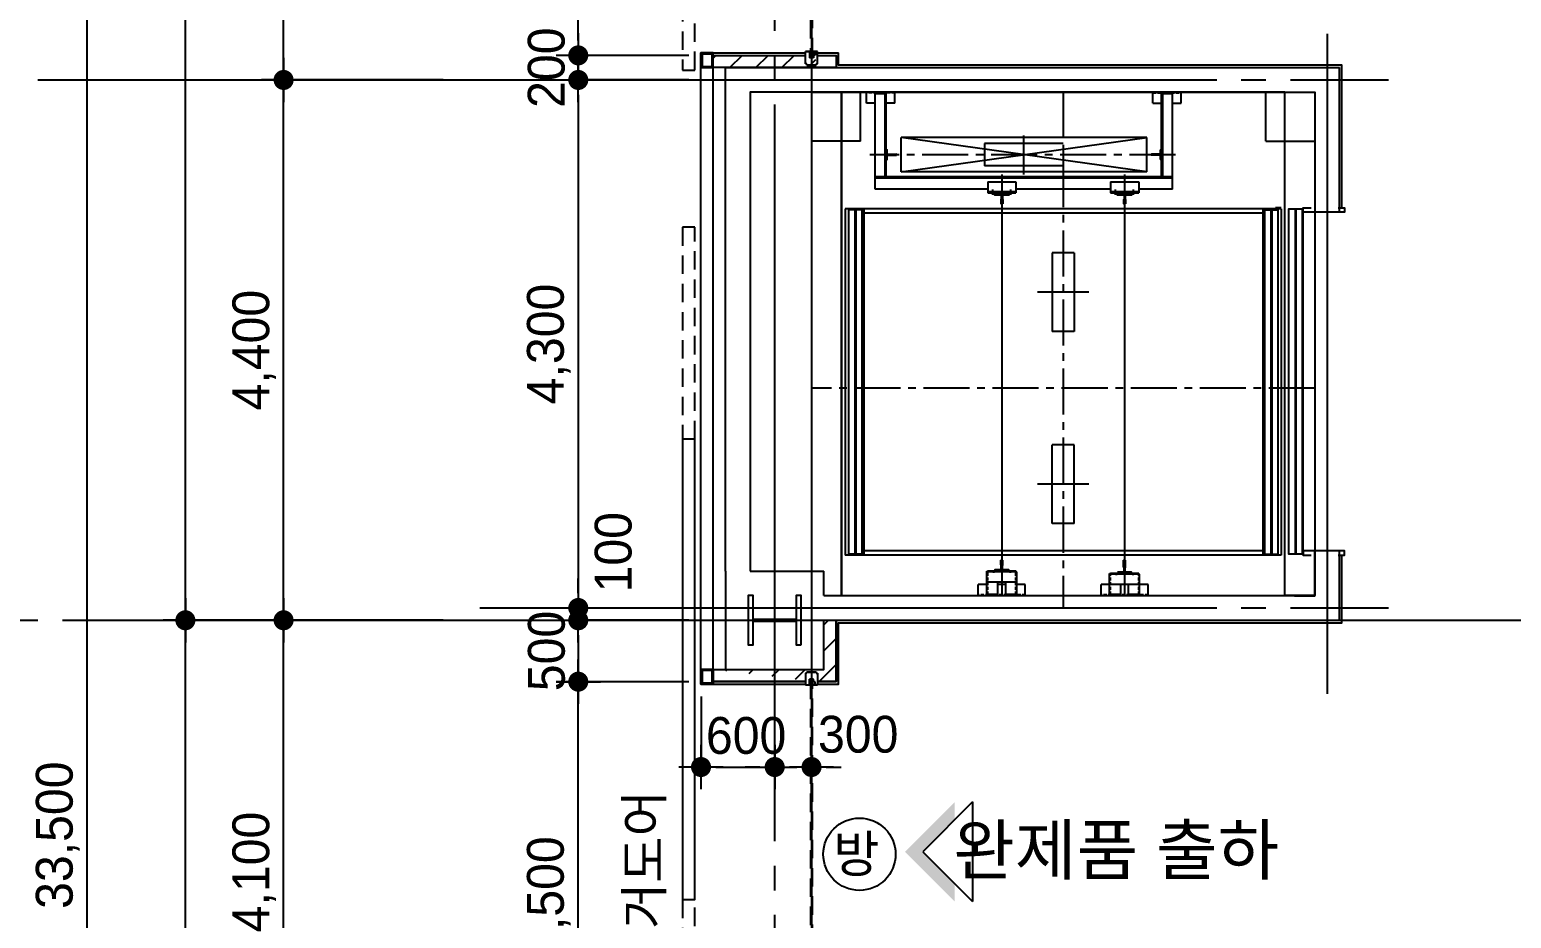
# Model space of a CAD drawing. Extents: x 13990145 to 14069640, y -1806033 to -1750552.
# Drawn here: x 13999372 to 14011440, y -1777556 to -1770319 of the extents above; entities that cross this region are included whole.
import ezdxf
from ezdxf.enums import TextEntityAlignment as Align

# ---------------------------------------------------------------- set-up
doc = ezdxf.new("R2010")
doc.units = 0
doc.header["$LTSCALE"] = 100
doc.header["$MEASUREMENT"] = 0
doc.header["$PDSIZE"] = -10
for name, pattern in [('CEN', [66, 60, -2, 2, -2]), ('CENTER', [7.5, 5, -1, 0.5, -1]), ('CENTER2', [1.125, 0.75, -0.125, 0.125, -0.125]), ('HID', [2.3, 1.5, -0.8]), ('HIDDEN', [0.375, 0.25, -0.125])]:
    doc.linetypes.add(name, pattern=pattern)
doc.layers.get('0').update_dxf_attribs({"linetype": 'CONTINUOUS'})
doc.layers.get('Defpoints').update_dxf_attribs({"linetype": 'CONTINUOUS'})
for name, color, linetype in [('4WID', 4, 'CONTINUOUS'), ('CEN', 1, 'CEN'), ('COL', 2, 'CONTINUOUS'), ('col2', 3, 'CONTINUOUS'), ('DIM', 7, 'CONTINUOUS'), ('EL8', 8, 'CONTINUOUS'), ('FIN', 5, 'CONTINUOUS'), ('HAT', 5, 'CONTINUOUS'), ('HOISTWAY', 9, 'CONTINUOUS'), ('SY', 13, 'CONTINUOUS'), ('TEXT1', 7, 'CONTINUOUS'), ('WALL', 2, 'CONTINUOUS'), ('WALL-1', 7, 'CONTINUOUS'), ('WALLBR', 3, 'CONTINUOUS'), ('WID', 4, 'CONTINUOUS'), ('지시선', 7, 'CONTINUOUS')]:
    doc.layers.add(name, color=color, linetype=linetype)
doc.styles.add('HY울를도M', font='HYWULM.TTF')
doc.styles.add('굴림', font='H2HDRM.TTF')
doc.dimstyles.new('DIM100', dxfattribs={"dimtxt": 300, "dimasz": 120, "dimexe": 1, "dimexo": 100, "dimgap": 60, "dimtad": 1, "dimdec": 4, "dimzin": 0, "dimdsep": 46, "dimlunit": 6, "dimtxsty": '굴림', "dimblk": 'DOTT', "dimcen": 0.09, "dimadec": 0, "dimazin": 0, "dimtfac": 1, "dimtdec": 4, "dimtofl": 0, "dimtmove": 2, "dimatfit": 2, "dimldrblk": 'DOTT', "dimfxl": 1, "dimtolj": 1, "dimtzin": 0, "dimarcsym": 0})
doc.dimstyles.new('DIM50', dxfattribs={"dimscale": 50, "dimtxt": 3, "dimasz": 1.2, "dimexe": 1, "dimexo": 1, "dimgap": 0.6, "dimtad": 1, "dimdec": 4, "dimzin": 0, "dimdsep": 46, "dimlunit": 6, "dimtxsty": '굴림', "dimblk": 'DOTT', "dimcen": 0.09, "dimadec": 0, "dimazin": 0, "dimtfac": 1, "dimtdec": 4, "dimtofl": 0, "dimtmove": 2, "dimatfit": 2, "dimldrblk": 'DOTT', "dimfxl": 1, "dimtolj": 1, "dimtzin": 0, "dimarcsym": 0})
pattern_1 = [(45, (1220300.43, -887734.93), (-106.0660172, 106.0660172), [])]

# ---------------------------------------------------------------- blocks, each defined once
blk = doc.blocks.new('CCS120')
for p, q in [((-6.76, -9.1), (-0.01, -2.35)), ((-0.01, -2.35), (6.74, -9.1)), ((-6.76, -9.1), (6.74, -9.1))]:
    blk.add_line(p, q)
for points in [[(-0.01, 0.05), (-6.76, -6.7), (-0.01, -2.35), (-4.37, -6.7)], [(-0.01, 0.05), (-0.01, -2.35), (6.74, -6.7), (4.34, -6.7)]]:
    blk.add_solid(points)
blk = doc.blocks.new('DOTT')
for p, q in [((0, 1.5), (0, -1.5)), ((-1.5, 0), (1.5, 0))]:
    blk.add_line(p, q)
at = {"color": 6, "const_width": 0.68}
blk.add_lwpolyline([(-0.34, 0, 1), (0.34, 0, 1)], format="xyb", close=True, dxfattribs=at)
blk = doc.blocks.new('*D36')
at = {"layer": 'Defpoints', "color": 0, "lineweight": -3}
for p in [(13999840, -1760129), (14003040, -1760129), (14003040, -1793629)]:
    blk.add_point(p, dxfattribs=at)
at = {"layer": 'DIM', "color": 7, "lineweight": -2}
for p, q in [((14002740, -1760129), (13999740, -1760129)), ((13999840, -1793509), (13999840, -1760249)), ((14002740, -1793629), (13999740, -1793629))]:
    blk.add_line(p, q, dxfattribs=at)
at = {"layer": 'DIM', "color": 7, "lineweight": -2, "xscale": 120, "yscale": 120, "zscale": 120}
for p, rotation in [((13999840, -1760129), 90), ((13999840, -1793629), 270)]:
    blk.add_blockref('DOTT', p, dxfattribs=dict(at, rotation=rotation))
at = {"layer": 'DIM', "color": 3, "insert": (13999600, -1776879), "char_height": 300, "attachment_point": 5, "rotation": 90, "style": '굴림'}
blk.add_mtext('\\A1;33,500', dxfattribs=at)
blk = doc.blocks.new('*D37')
at = {"layer": 'Defpoints', "color": 0, "lineweight": -3}
for p in [(14000640, -1760129), (14003040, -1760129), (14001889, -1775129)]:
    blk.add_point(p, dxfattribs=at)
at = {"layer": 'DIM', "color": 7, "lineweight": -2}
for p, q in [((14002740, -1760129), (14000540, -1760129)), ((14000640, -1775009), (14000640, -1760249)), ((14001589, -1775129), (14000540, -1775129))]:
    blk.add_line(p, q, dxfattribs=at)
at = {"layer": 'DIM', "color": 7, "lineweight": -2, "xscale": 120, "yscale": 120, "zscale": 120}
for p, rotation in [((14000640, -1760129), 90), ((14000640, -1775129), 270)]:
    blk.add_blockref('DOTT', p, dxfattribs=dict(at, rotation=rotation))
at = {"layer": 'DIM', "color": 3, "insert": (14000401, -1767629), "char_height": 300, "attachment_point": 5, "rotation": 90, "style": '굴림'}
blk.add_mtext('\\A1;15,000', dxfattribs=at)
blk = doc.blocks.new('*D38')
at = {"layer": 'Defpoints', "color": 0, "lineweight": -3}
for p in [(14001440, -1766929), (14003040, -1766929), (14003040, -1770729)]:
    blk.add_point(p, dxfattribs=at)
at = {"layer": 'DIM', "color": 7, "lineweight": -2}
for p, q in [((14002740, -1766929), (14001340, -1766929)), ((14001440, -1770609), (14001440, -1767049)), ((14002740, -1770729), (14001340, -1770729))]:
    blk.add_line(p, q, dxfattribs=at)
at = {"layer": 'DIM', "color": 7, "lineweight": -2, "xscale": 120, "yscale": 120, "zscale": 120}
for p, rotation in [((14001440, -1766929), 90), ((14001440, -1770729), 270)]:
    blk.add_blockref('DOTT', p, dxfattribs=dict(at, rotation=rotation))
at = {"layer": 'DIM', "color": 3, "insert": (14001200, -1768016), "char_height": 300, "attachment_point": 5, "rotation": 90, "style": '굴림'}
blk.add_mtext('\\A1;3,800', dxfattribs=at)
blk = doc.blocks.new('*D39')
at = {"layer": 'Defpoints', "color": 0, "lineweight": -3}
for p in [(14001440, -1770729), (14003040, -1770729), (14003040, -1775129)]:
    blk.add_point(p, dxfattribs=at)
at = {"layer": 'DIM', "color": 7, "lineweight": -2}
for p, q in [((14002740, -1770729), (14001340, -1770729)), ((14001440, -1775009), (14001440, -1770849)), ((14002740, -1775129), (14001340, -1775129))]:
    blk.add_line(p, q, dxfattribs=at)
at = {"layer": 'DIM', "color": 7, "lineweight": -2, "xscale": 120, "yscale": 120, "zscale": 120}
for p, rotation in [((14001440, -1770729), 90), ((14001440, -1775129), 270)]:
    blk.add_blockref('DOTT', p, dxfattribs=dict(at, rotation=rotation))
at = {"layer": 'DIM', "color": 3, "insert": (14001201, -1772929), "char_height": 300, "attachment_point": 5, "rotation": 90, "style": '굴림'}
blk.add_mtext('\\A1;4,400', dxfattribs=at)
blk = doc.blocks.new('*D40')
at = {"layer": 'Defpoints', "color": 0, "lineweight": -3}
for p in [(14000640, -1775129), (14003040, -1775129), (14001740, -1782629)]:
    blk.add_point(p, dxfattribs=at)
at = {"layer": 'DIM', "color": 7, "lineweight": -2}
for p, q in [((14002740, -1775129), (14000540, -1775129)), ((14000640, -1782509), (14000640, -1775249)), ((14001440, -1782629), (14000540, -1782629))]:
    blk.add_line(p, q, dxfattribs=at)
at = {"layer": 'DIM', "color": 7, "lineweight": -2, "xscale": 120, "yscale": 120, "zscale": 120}
for p, rotation in [((14000640, -1775129), 90), ((14000640, -1782629), 270)]:
    blk.add_blockref('DOTT', p, dxfattribs=dict(at, rotation=rotation))
at = {"layer": 'DIM', "color": 3, "insert": (14000401, -1778879), "char_height": 300, "attachment_point": 5, "rotation": 90, "style": '굴림'}
blk.add_mtext('\\A1;7,500', dxfattribs=at)
blk = doc.blocks.new('*D60')
at = {"layer": 'Defpoints', "color": 0, "lineweight": -3}
for p in [(14009940, -1769179), (14005440, -1769829), (14009940, -1770353)]:
    blk.add_point(p, dxfattribs=at)
at = {"layer": 'DIM', "color": 7, "lineweight": -2}
for p, q in [((14005440, -1769529), (14005440, -1769079)), ((14009940, -1770053), (14009940, -1769079)), ((14005560, -1769179), (14009820, -1769179))]:
    blk.add_line(p, q, dxfattribs=at)
at = {"layer": 'DIM', "color": 7, "lineweight": -2, "xscale": 120, "yscale": 120, "zscale": 120, "rotation": 180}
blk.add_blockref('DOTT', (14005440, -1769179), dxfattribs=at)
at = {"layer": 'DIM', "color": 7, "lineweight": -2, "xscale": 120, "yscale": 120, "zscale": 120}
blk.add_blockref('DOTT', (14009940, -1769179), dxfattribs=at)
at = {"layer": 'DIM', "color": 3, "insert": (14007690, -1768941), "char_height": 300, "attachment_point": 5, "style": '굴림'}
blk.add_mtext('\\A1;4,500', dxfattribs=at)
blk = doc.blocks.new('*D67')
at = {"layer": 'Defpoints', "color": 0, "lineweight": -3}
for p in [(14001440, -1775129), (14003040, -1775129), (14003040, -1779229)]:
    blk.add_point(p, dxfattribs=at)
at = {"layer": 'DIM', "color": 7, "lineweight": -2}
for p, q in [((14002740, -1775129), (14001340, -1775129)), ((14001440, -1779109), (14001440, -1775249)), ((14002740, -1779229), (14001340, -1779229))]:
    blk.add_line(p, q, dxfattribs=at)
at = {"layer": 'DIM', "color": 7, "lineweight": -2, "xscale": 120, "yscale": 120, "zscale": 120}
for p, rotation in [((14001440, -1775129), 90), ((14001440, -1779229), 270)]:
    blk.add_blockref('DOTT', p, dxfattribs=dict(at, rotation=rotation))
at = {"layer": 'DIM', "color": 3, "insert": (14001201, -1777179), "char_height": 300, "attachment_point": 5, "rotation": 90, "style": '굴림'}
blk.add_mtext('\\A1;4,100', dxfattribs=at)
blk = doc.blocks.new('*D118')
at = {"layer": 'Defpoints', "color": 0, "lineweight": -3, "ltscale": 3}
for p in [(14004840, -1775129), (14003840, -1775629), (14004840, -1775629)]:
    blk.add_point(p, dxfattribs=at)
at = {"layer": 'DIM', "color": 7, "lineweight": -2, "ltscale": 3}
for p, q in [((14004740, -1775129), (14003839, -1775129)), ((14003840, -1775249), (14003840, -1775509)), ((14004740, -1775629), (14003839, -1775629))]:
    blk.add_line(p, q, dxfattribs=at)
at = {"layer": 'DIM', "color": 7, "lineweight": -2, "ltscale": 3, "xscale": 120, "yscale": 120, "zscale": 120}
for p, rotation in [((14003840, -1775129), 90), ((14003840, -1775629), 270)]:
    blk.add_blockref('DOTT', p, dxfattribs=dict(at, rotation=rotation))
at = {"layer": 'DIM', "color": 3, "ltscale": 3, "insert": (14003582, -1775379), "char_height": 300, "attachment_point": 5, "rotation": 90, "style": '굴림'}
blk.add_mtext('\\A1;500', dxfattribs=at)
blk = doc.blocks.new('*D119')
at = {"layer": 'Defpoints', "color": 0, "lineweight": -3, "ltscale": 3}
for p in [(14003840, -1775629), (14004840, -1775629), (14004840, -1779129)]:
    blk.add_point(p, dxfattribs=at)
at = {"layer": 'DIM', "color": 7, "lineweight": -2, "ltscale": 3}
for p, q in [((14004740, -1775629), (14003839, -1775629)), ((14003840, -1779009), (14003840, -1775749)), ((14004740, -1779129), (14003839, -1779129))]:
    blk.add_line(p, q, dxfattribs=at)
at = {"layer": 'DIM', "color": 7, "lineweight": -2, "ltscale": 3, "xscale": 120, "yscale": 120, "zscale": 120}
for p, rotation in [((14003840, -1775629), 90), ((14003840, -1779129), 270)]:
    blk.add_blockref('DOTT', p, dxfattribs=dict(at, rotation=rotation))
at = {"layer": 'DIM', "color": 3, "ltscale": 3, "insert": (14003600, -1777379), "char_height": 300, "attachment_point": 5, "rotation": 90, "style": '굴림'}
blk.add_mtext('\\A1;3,500', dxfattribs=at)
blk = doc.blocks.new('*D123')
at = {"layer": 'Defpoints', "color": 0, "lineweight": -3, "ltscale": 3}
for p in [(14003840, -1767029), (14004690, -1767029), (14004840, -1770529)]:
    blk.add_point(p, dxfattribs=at)
at = {"layer": 'DIM', "color": 7, "lineweight": -2, "ltscale": 3}
for p, q in [((14004590, -1767029), (14003839, -1767029)), ((14003840, -1770409), (14003840, -1767149)), ((14004740, -1770529), (14003839, -1770529))]:
    blk.add_line(p, q, dxfattribs=at)
at = {"layer": 'DIM', "color": 7, "lineweight": -2, "ltscale": 3, "xscale": 120, "yscale": 120, "zscale": 120}
for p, rotation in [((14003840, -1767029), 90), ((14003840, -1770529), 270)]:
    blk.add_blockref('DOTT', p, dxfattribs=dict(at, rotation=rotation))
at = {"layer": 'DIM', "color": 3, "ltscale": 3, "insert": (14003600, -1768779), "char_height": 300, "attachment_point": 5, "rotation": 90, "style": '굴림'}
blk.add_mtext('\\A1;3,500', dxfattribs=at)
blk = doc.blocks.new('*D124')
at = {"layer": 'Defpoints', "color": 0, "lineweight": -3, "ltscale": 3}
for p in [(14003840, -1770529), (14004840, -1770529), (14004840, -1770729)]:
    blk.add_point(p, dxfattribs=at)
at = {"layer": 'DIM', "color": 7, "lineweight": -2, "ltscale": 3}
for p, q in [((14003840, -1770409), (14003840, -1770289)), ((14004740, -1770529), (14003839, -1770529)), ((14004740, -1770729), (14003839, -1770729)), ((14003840, -1770849), (14003840, -1770969))]:
    blk.add_line(p, q, dxfattribs=at)
at = {"layer": 'DIM', "color": 7, "lineweight": -2, "ltscale": 3, "xscale": 120, "yscale": 120, "zscale": 120}
for p, rotation in [((14003840, -1770529), 270), ((14003840, -1770729), 90)]:
    blk.add_blockref('DOTT', p, dxfattribs=dict(at, rotation=rotation))
at = {"layer": 'DIM', "color": 3, "ltscale": 3, "insert": (14003581, -1770629), "char_height": 300, "attachment_point": 5, "rotation": 90, "style": '굴림'}
blk.add_mtext('\\A1;200', dxfattribs=at)
blk = doc.blocks.new('*D221')
at = {"layer": 'Defpoints', "color": 0, "lineweight": -3, "ltscale": 3}
for p in [(14004840, -1775029), (14003840, -1775129), (14004840, -1775129)]:
    blk.add_point(p, dxfattribs=at)
at = {"layer": 'DIM', "color": 7, "lineweight": -2, "ltscale": 3}
for p, q in [((14003840, -1774909), (14003840, -1774789)), ((14004740, -1775029), (14003839, -1775029)), ((14004740, -1775129), (14003839, -1775129)), ((14003840, -1775249), (14003840, -1775369))]:
    blk.add_line(p, q, dxfattribs=at)
at = {"layer": 'DIM', "color": 7, "lineweight": -2, "ltscale": 3, "xscale": 120, "yscale": 120, "zscale": 120}
for p, rotation in [((14003840, -1775029), 270), ((14003840, -1775129), 90)]:
    blk.add_blockref('DOTT', p, dxfattribs=dict(at, rotation=rotation))
at = {"layer": 'DIM', "color": 3, "ltscale": 3, "insert": (14004126, -1774575), "char_height": 300, "attachment_point": 5, "rotation": 90, "style": '굴림'}
blk.add_mtext('\\A1;100', dxfattribs=at)
blk = doc.blocks.new('*D222')
at = {"layer": 'Defpoints', "color": 0, "lineweight": -3, "ltscale": 3}
for p in [(14004840, -1770729), (14003840, -1775029), (14004840, -1775029)]:
    blk.add_point(p, dxfattribs=at)
at = {"layer": 'DIM', "color": 7, "lineweight": -2, "ltscale": 3}
for p, q in [((14004740, -1770729), (14003839, -1770729)), ((14003840, -1770849), (14003840, -1774909)), ((14004740, -1775029), (14003839, -1775029))]:
    blk.add_line(p, q, dxfattribs=at)
at = {"layer": 'DIM', "color": 7, "lineweight": -2, "ltscale": 3, "xscale": 120, "yscale": 120, "zscale": 120}
for p, rotation in [((14003840, -1770729), 90), ((14003840, -1775029), 270)]:
    blk.add_blockref('DOTT', p, dxfattribs=dict(at, rotation=rotation))
at = {"layer": 'DIM', "color": 3, "ltscale": 3, "insert": (14003600, -1772879), "char_height": 300, "attachment_point": 5, "rotation": 90, "style": '굴림'}
blk.add_mtext('\\A1;4,300', dxfattribs=at)
blk = doc.blocks.new('*D243')
at = {"layer": 'Defpoints', "color": 0, "lineweight": -3, "ltscale": 3}
for p in [(14005740, -1776324), (14005440, -1776637), (14005740, -1776637)]:
    blk.add_point(p, dxfattribs=at)
at = {"layer": 'DIM', "color": 7, "lineweight": -2, "ltscale": 3}
for p, q in [((14005320, -1776324), (14005200, -1776324)), ((14005440, -1776537), (14005440, -1776323)), ((14005740, -1776537), (14005740, -1776323)), ((14005860, -1776324), (14005980, -1776324))]:
    blk.add_line(p, q, dxfattribs=at)
at = {"layer": 'DIM', "color": 7, "lineweight": -2, "ltscale": 3, "xscale": 120, "yscale": 120, "zscale": 120}
blk.add_blockref('DOTT', (14005440, -1776324), dxfattribs=at)
at = {"layer": 'DIM', "color": 7, "lineweight": -2, "ltscale": 3, "xscale": 120, "yscale": 120, "zscale": 120, "rotation": 180}
blk.add_blockref('DOTT', (14005740, -1776324), dxfattribs=at)
at = {"layer": 'DIM', "color": 3, "ltscale": 3, "insert": (14006120, -1776059), "char_height": 300, "attachment_point": 5, "style": '굴림'}
blk.add_mtext('\\A1;300', dxfattribs=at)
blk = doc.blocks.new('*D244')
at = {"layer": 'Defpoints', "color": 0, "lineweight": -3, "ltscale": 3}
for p in [(14004840, -1775649), (14005440, -1776324), (14005440, -1776637)]:
    blk.add_point(p, dxfattribs=at)
at = {"layer": 'DIM', "color": 7, "lineweight": -2, "ltscale": 3}
for p, q in [((14004840, -1775749), (14004840, -1776325)), ((14004960, -1776324), (14005320, -1776324)), ((14005440, -1776537), (14005440, -1776323))]:
    blk.add_line(p, q, dxfattribs=at)
at = {"layer": 'DIM', "color": 7, "lineweight": -2, "ltscale": 3, "xscale": 120, "yscale": 120, "zscale": 120, "rotation": 180}
blk.add_blockref('DOTT', (14004840, -1776324), dxfattribs=at)
at = {"layer": 'DIM', "color": 7, "lineweight": -2, "ltscale": 3, "xscale": 120, "yscale": 120, "zscale": 120}
blk.add_blockref('DOTT', (14005440, -1776324), dxfattribs=at)
at = {"layer": 'DIM', "color": 3, "ltscale": 3, "insert": (14005207, -1776069), "char_height": 300, "attachment_point": 5, "style": '굴림'}
blk.add_mtext('\\A1;600', dxfattribs=at)

msp = doc.modelspace()

# ---------------------------------------------------------------- hatches: boundary and pattern name
at = {"layer": 'HAT', "lineweight": -3, "ltscale": 200}
h = msp.add_hatch(dxfattribs=at)
h.set_pattern_fill('_USER,N', color=256, scale=150, angle=45, style=0, pattern_type=0)
h.set_pattern_definition(pattern_1)
edge = h.paths.add_edge_path()
edge.add_line((14005939.53431, -1770628.57588), (14004939.53431, -1770628.57588))
edge.add_line((14004939.53431, -1770628.57588), (14004939.53431, -1770528.57588))
edge.add_line((14004939.53431, -1770528.57588), (14005689.48933, -1770528.57588))
h = msp.add_hatch(dxfattribs=at)
h.set_pattern_fill('_USER,N', color=256, scale=150, angle=45, style=0, pattern_type=0)
h.set_pattern_definition(pattern_1)
edge = h.paths.add_edge_path()
edge.add_line((14004939.53431, -1775528.57588), (14005839.53431, -1775528.57588))
edge.add_line((14005839.53431, -1775528.57588), (14005839.53431, -1775128.57588))
edge.add_line((14005839.53431, -1775128.57588), (14005939.53431, -1775128.57588))
edge.add_line((14005939.53431, -1775128.57588), (14005939.53431, -1775628.57588))
edge.add_line((14005939.53431, -1775628.57588), (14005789.48933, -1775628.57588))

# ---------------------------------------------------------------- linework, layer by layer
at = {"linetype": 'Continuous'}
for p, q in [((14006258.53431, -1770838.57588), (14006348.53431, -1770838.57588)), ((14008680.53431, -1770838.57588), (14008590.53431, -1770838.57588)), ((14007321.10271, -1774838.3243), (14007257.96496, -1774838.3243)), ((14008321.10271, -1774838.3243), (14008257.96496, -1774838.3243)), ((14008321.10271, -1774838.3243), (14008257.96496, -1774838.3243))]:
    msp.add_line(p, q, dxfattribs=at)
msp.add_line((14009564.53431, -1771770.57588), (14009518.24922, -1771770.57588))
at = {"layer": '4WID', "lineweight": -3, "ltscale": 200}
msp.add_line((14004939.53431, -1770528.57588), (14004939.53431, -1770508.57588), dxfattribs=at)
for points in [[(14004939.53431, -1770508.57588), (14004839.53431, -1770508.57588), (14004839.53431, -1770628.57588), (14004939.53431, -1770628.57588)], [(14004929.53431, -1770518.57588), (14004849.53431, -1770518.57588), (14004849.53431, -1770618.57588), (14004929.53431, -1770618.57588)], [(14004939.53431, -1775528.57588), (14004839.53431, -1775528.57588), (14004839.53431, -1775648.57588), (14004939.53431, -1775648.57588)], [(14004929.53431, -1775538.57588), (14004849.53431, -1775538.57588), (14004849.53431, -1775638.57588), (14004929.53431, -1775638.57588)]]:
    msp.add_lwpolyline(points, close=True, dxfattribs=at)
at = {"layer": 'CEN', "linetype": 'CEN'}
for p, q in [((14005439.53431, -1757728.57588), (14005439.53431, -1798528.57588)), ((14005439.53431, -1757728.57588), (14005439.53431, -1797628.57588)), ((14005739.53431, -1766453.9449), (14005739.53431, -1779431.45546)), ((14009939.53431, -1770352.75889), (14009939.53431, -1775728.57588)), ((13992839.53431, -1770728.57588), (14006249.95654, -1770728.57588)), ((14003039.53431, -1770728.57588), (14010439.53431, -1770728.57588)), ((14003039.53431, -1775028.57588), (14010439.53431, -1775028.57588)), ((13993039.53431, -1775128.57588), (14067039.53431, -1775128.57588)), ((14003039.53431, -1775128.57588), (14021439.53431, -1775128.57588))]:
    msp.add_line(p, q, dxfattribs=at)
at = {"layer": 'COL'}
for p, q in [((14009839.53431, -1774928.3243), (14009839.53431, -1774562.49465)), ((14005239.53431, -1774728.57588), (14005839.53431, -1774728.57588)), ((14005839.53431, -1774928.3243), (14009839.53431, -1774928.3243))]:
    msp.add_line(p, q, dxfattribs=at)
msp.add_lwpolyline([(14005839.53431, -1774928.3243), (14005839.53431, -1774728.57588)], dxfattribs=at)
at = {"layer": 'col2'}
msp.add_lwpolyline([(14005653.53431, -1775332.07588), (14005618.53431, -1775332.07588), (14005618.53431, -1775138.57588), (14005260.53431, -1775138.57588), (14005260.53431, -1775332.07588), (14005225.53431, -1775332.07588), (14005225.53431, -1774925.07588), (14005260.53431, -1774925.07588), (14005260.53431, -1775118.57588), (14005618.53431, -1775118.57588), (14005618.53431, -1774925.07588), (14005653.53431, -1774925.07588)], close=True, dxfattribs=at)
at = {"layer": 'Defpoints'}
for p, q in [((14005739.53431, -1770828.57588), (14005739.53431, -1774391.83119)), ((14005984.53431, -1770828.57588), (14005739.53431, -1770828.57588)), ((14005984.53431, -1774391.83119), (14005984.53431, -1770828.57588)), ((14006139.53432, -1771228.57588), (14006139.53432, -1770828.57588)), ((14009439.5343, -1771228.57588), (14009439.5343, -1770828.57588)), ((14009594.53431, -1774391.83119), (14009594.53431, -1770828.57588)), ((14009594.53431, -1770828.57588), (14009839.53431, -1770828.57588)), ((14009839.53431, -1770828.57588), (14009839.53431, -1774562.49465)), ((14006139.53432, -1771228.57588), (14005739.53432, -1771228.57588)), ((14009439.5343, -1771228.57588), (14009839.5343, -1771228.57588)), ((14007789.53431, -1771247.57588), (14007149.53431, -1771247.57588)), ((14007149.53431, -1771247.57588), (14007149.53431, -1771427.57588)), ((14007789.53431, -1771257.57588), (14007789.53431, -1771417.57588)), ((14007789.53431, -1771427.57588), (14007149.53431, -1771427.57588)), ((14007289.53431, -1771498.96564), (14007289.53431, -1774391.83119)), ((14008289.53431, -1771498.96564), (14008289.53431, -1774391.83119)), ((14007699.53431, -1772137.57588), (14007699.53431, -1772777.57588)), ((14007879.53431, -1772137.57588), (14007699.53431, -1772137.57588)), ((14007879.53431, -1772137.57588), (14007879.53431, -1772777.57588)), ((14007999.53431, -1772457.57588), (14007579.53431, -1772457.57588)), ((14007999.53431, -1772457.57588), (14007579.53431, -1772457.57588)), ((14007879.53431, -1772777.57588), (14007699.53431, -1772777.57588)), ((14007699.53431, -1774339.57588), (14007699.53431, -1773699.57588)), ((14007879.53431, -1773699.57588), (14007699.53431, -1773699.57588)), ((14007879.53431, -1774339.57588), (14007879.53431, -1773699.57588)), ((14007999.53431, -1774019.57588), (14007579.53431, -1774019.57588)), ((14007999.53431, -1774019.57588), (14007579.53431, -1774019.57588)), ((14007879.53431, -1774339.57588), (14007699.53431, -1774339.57588)), ((14005739.53431, -1774391.57962), (14005739.53431, -1774728.57588)), ((14005984.53431, -1774928.57588), (14005984.53431, -1774391.8312)), ((14007289.53431, -1774391.57962), (14007289.53431, -1774928.3243)), ((14008289.53431, -1774391.57962), (14008289.53431, -1774928.3243)), ((14009594.53431, -1774928.3243), (14009594.53431, -1774391.57962)), ((14009839.53431, -1774562.49465), (14009839.53431, -1774928.3243)), ((14005839.53431, -1774928.3243), (14005984.53431, -1774928.3243)), ((14009839.53431, -1774928.3243), (14009594.53431, -1774928.3243))]:
    msp.add_line(p, q, dxfattribs=at)
for points in [[(14009594.53431, -1774391.83119), (14009594.53431, -1770828.57588), (14005984.53431, -1770828.57588), (14005984.53431, -1774391.83119)], [(14005984.53431, -1774391.57962), (14005984.53431, -1774928.3243), (14009594.53431, -1774928.3243), (14009594.53431, -1774391.57962)]]:
    msp.add_lwpolyline(points, dxfattribs=at)
at = {"layer": 'EL8', "linetype": 'HID'}
for p, q in [((14005731.98933, -1767020.84266), (14005731.98933, -1770536.3091)), ((14005746.98933, -1770536.3091), (14005746.98933, -1767020.84266)), ((14004789.53431, -1773653.57588), (14004789.53431, -1771928.57588)), ((14005731.98933, -1775620.84266), (14005731.98933, -1779136.3091)), ((14005746.98933, -1779136.3091), (14005746.98933, -1775620.84266))]:
    msp.add_line(p, q, dxfattribs=at)
at = {"layer": 'EL8'}
for p, q in [((14005724.28933, -1770498.57588), (14005689.48933, -1770498.57588)), ((14005689.48933, -1770598.29255), (14005689.48933, -1770498.57588)), ((14005723.00933, -1770499.85588), (14005690.76933, -1770499.85588)), ((14005690.76933, -1770597.01255), (14005690.76933, -1770499.85588)), ((14005723.00933, -1770499.85588), (14005723.00933, -1770549.97255)), ((14005724.28933, -1770498.57588), (14005724.28933, -1770548.69255)), ((14005754.68933, -1770498.57588), (14005754.68933, -1770513.37588)), ((14005789.48933, -1770498.57588), (14005754.68933, -1770498.57588)), ((14005755.96933, -1770499.85588), (14005755.96933, -1770513.37588)), ((14005788.20933, -1770499.85588), (14005755.96933, -1770499.85588)), ((14005769.40933, -1770499.85588), (14005769.40933, -1770525.69536)), ((14005788.20933, -1770501.13588), (14005770.68933, -1770501.13588)), ((14005770.68933, -1770501.13588), (14005770.68933, -1770526.97536)), ((14005788.20933, -1770597.01255), (14005788.20933, -1770499.85588)), ((14005789.48933, -1770598.29255), (14005789.48933, -1770498.57588)), ((14005700.20933, -1770598.29255), (14005689.48933, -1770598.29255)), ((14005701.48933, -1770597.01255), (14005690.76933, -1770597.01255)), ((14005700.20933, -1770607.49255), (14005700.20933, -1770598.29255)), ((14005700.20933, -1770607.49255), (14005778.8593, -1770607.49255)), ((14005701.48933, -1770606.21255), (14005701.48933, -1770597.01255)), ((14005701.48933, -1770606.21255), (14005777.5793, -1770606.21255)), ((14005755.96933, -1770549.97255), (14005723.00933, -1770549.97255)), ((14005754.68933, -1770548.69255), (14005724.28933, -1770548.69255)), ((14005731.98933, -1770536.3091), (14005746.98933, -1770536.3091)), ((14005755.96933, -1770513.37588), (14005754.68933, -1770513.37588)), ((14005769.40933, -1770525.69536), (14005754.68933, -1770525.69536)), ((14005754.68933, -1770525.69536), (14005754.68933, -1770548.69255)), ((14005770.68933, -1770526.97536), (14005755.96933, -1770526.97536)), ((14005755.96933, -1770526.97536), (14005755.96933, -1770549.97255)), ((14005777.5793, -1770597.01255), (14005788.20933, -1770597.01255)), ((14005777.5793, -1770606.21255), (14005777.5793, -1770597.01255)), ((14005778.8593, -1770598.29255), (14005789.48933, -1770598.29255)), ((14005778.8593, -1770607.49255), (14005778.8593, -1770598.29255)), ((14005700.20933, -1775558.85921), (14005689.48933, -1775558.85921)), ((14005689.48933, -1775558.85921), (14005689.48933, -1775658.57588)), ((14005701.48933, -1775560.13921), (14005690.76933, -1775560.13921)), ((14005690.76933, -1775560.13921), (14005690.76933, -1775657.29588)), ((14005700.20933, -1775549.65921), (14005700.20933, -1775558.85921)), ((14005700.20933, -1775549.65921), (14005778.8593, -1775549.65921)), ((14005701.48933, -1775550.93921), (14005701.48933, -1775560.13921)), ((14005701.48933, -1775550.93921), (14005777.5793, -1775550.93921)), ((14005777.5793, -1775550.93921), (14005777.5793, -1775560.13921)), ((14005777.5793, -1775560.13921), (14005788.20933, -1775560.13921)), ((14005778.8593, -1775549.65921), (14005778.8593, -1775558.85921)), ((14005778.8593, -1775558.85921), (14005789.48933, -1775558.85921)), ((14005788.20933, -1775560.13921), (14005788.20933, -1775657.29588)), ((14005789.48933, -1775558.85921), (14005789.48933, -1775658.57588)), ((14005724.28933, -1775658.57588), (14005689.48933, -1775658.57588)), ((14005723.00933, -1775657.29588), (14005690.76933, -1775657.29588)), ((14005723.00933, -1775657.29588), (14005723.00933, -1775607.17921)), ((14005755.96933, -1775607.17921), (14005723.00933, -1775607.17921)), ((14005724.28933, -1775658.57588), (14005724.28933, -1775608.45921)), ((14005754.68933, -1775608.45921), (14005724.28933, -1775608.45921)), ((14005731.98933, -1775620.84266), (14005746.98933, -1775620.84266)), ((14005754.68933, -1775631.45639), (14005754.68933, -1775608.45921)), ((14005769.40933, -1775631.45639), (14005754.68933, -1775631.45639)), ((14005754.68933, -1775658.57588), (14005754.68933, -1775643.77588)), ((14005755.96933, -1775643.77588), (14005754.68933, -1775643.77588)), ((14005789.48933, -1775658.57588), (14005754.68933, -1775658.57588)), ((14005755.96933, -1775630.17639), (14005755.96933, -1775607.17921)), ((14005770.68933, -1775630.17639), (14005755.96933, -1775630.17639)), ((14005755.96933, -1775657.29588), (14005755.96933, -1775643.77588)), ((14005788.20933, -1775657.29588), (14005755.96933, -1775657.29588)), ((14005769.40933, -1775657.29588), (14005769.40933, -1775631.45639)), ((14005770.68933, -1775656.01588), (14005770.68933, -1775630.17639)), ((14005788.20933, -1775656.01588), (14005770.68933, -1775656.01588))]:
    msp.add_line(p, q, dxfattribs=at)
at = {"layer": 'EL8', "linetype": 'HID'}
for points in [[(14004689.53431, -1768723.57588), (14004689.53431, -1770648.57588), (14004789.53431, -1770648.57588), (14004789.53431, -1768723.57588)], [(14004789.53431, -1771928.57588), (14004689.53431, -1771928.57588), (14004689.53431, -1773653.57588)], [(14004689.53431, -1777403.57588), (14004689.53431, -1779228.57588), (14004789.53431, -1779228.57588), (14004789.53431, -1777403.57588)]]:
    msp.add_lwpolyline(points, dxfattribs=at)
at = {"layer": 'FIN'}
for p, q in [((14004939.53431, -1770508.57588), (14005689.48933, -1770508.57588)), ((14005789.48933, -1770508.57588), (14005959.53431, -1770508.57588)), ((14006424.53431, -1775128.57588), (14006589.53431, -1775128.57588))]:
    msp.add_line(p, q, dxfattribs=at)
for points in [[(14010059.53431, -1771770.57588), (14010059.53431, -1770608.57588), (14005959.53431, -1770608.57588), (14005959.53431, -1770508.57588)], [(14005789.48933, -1775648.57588), (14005959.53431, -1775648.57588), (14005959.53431, -1775148.57588), (14010059.53431, -1775148.57588), (14010059.53431, -1774597.49465)], [(14004939.53431, -1775628.57588), (14004939.53431, -1775648.57588), (14005689.48933, -1775648.57588)]]:
    msp.add_lwpolyline(points, dxfattribs=at)
at = {"layer": 'HOISTWAY'}
for p, q in [((14005984.53431, -1774391.83119), (14005984.53431, -1770828.57588)), ((14006188.53431, -1770918.57588), (14006188.53431, -1770828.57588)), ((14006258.53431, -1771517.57588), (14006258.53431, -1770838.57588)), ((14006258.53431, -1771617.57588), (14006258.53431, -1770838.57588)), ((14006348.53431, -1770838.57588), (14006258.53431, -1770838.57588)), ((14006348.53431, -1771517.57588), (14006348.53431, -1770838.57588)), ((14006418.53431, -1770918.57588), (14006418.53431, -1770828.57588)), ((14008520.53431, -1770918.57588), (14008520.53431, -1770828.57588)), ((14008590.53431, -1771517.57588), (14008590.53431, -1770838.57588)), ((14008590.53431, -1770838.57588), (14008680.53431, -1770838.57588)), ((14008680.53431, -1771617.57588), (14008680.53431, -1770838.57588)), ((14008750.53431, -1770918.57588), (14008750.53431, -1770828.57588)), ((14006258.53431, -1770918.57588), (14006188.53431, -1770918.57588)), ((14006418.53431, -1770918.57588), (14006348.53431, -1770918.57588)), ((14008520.53431, -1770918.57588), (14008590.53431, -1770918.57588)), ((14008680.53431, -1770918.57588), (14008750.53431, -1770918.57588)), ((14008469.53431, -1771197.57588), (14006469.53431, -1771197.57588)), ((14006469.53431, -1771477.57588), (14006469.53431, -1771197.57588)), ((14008469.53431, -1771477.57588), (14008469.53431, -1771197.57588)), ((14009594.53431, -1774391.83119), (14009594.53431, -1771228.57588)), ((14006348.53431, -1771298.57588), (14006355.53431, -1771298.57588)), ((14006357.03431, -1771332.57588), (14006357.03431, -1771300.07588)), ((14006357.03431, -1771375.07588), (14006357.03431, -1771342.57588)), ((14006358.53431, -1771334.07588), (14006377.03431, -1771334.07588)), ((14006358.53431, -1771341.07588), (14006377.03431, -1771341.07588)), ((14006378.53431, -1771332.57588), (14006429.03431, -1771332.57588)), ((14006378.53431, -1771342.57588), (14006429.03431, -1771342.57588)), ((14006430.53431, -1771341.07588), (14006430.53431, -1771334.07588)), ((14008508.53431, -1771341.07588), (14008508.53431, -1771334.07588)), ((14008560.53431, -1771332.57588), (14008510.03431, -1771332.57588)), ((14008560.53431, -1771342.57588), (14008510.03431, -1771342.57588)), ((14008580.53431, -1771334.07588), (14008562.03431, -1771334.07588)), ((14008580.53431, -1771341.07588), (14008562.03431, -1771341.07588)), ((14008582.03431, -1771332.57588), (14008582.03431, -1771300.07588)), ((14008582.03431, -1771375.07588), (14008582.03431, -1771342.57588)), ((14008590.53431, -1771298.57588), (14008583.53431, -1771298.57588)), ((14006348.53431, -1771376.57588), (14006355.53431, -1771376.57588)), ((14008590.53431, -1771376.57588), (14008583.53431, -1771376.57588)), ((14008680.53431, -1771517.57588), (14006258.53431, -1771517.57588)), ((14008469.53431, -1771477.57588), (14006469.53431, -1771477.57588)), ((14007174.53431, -1771557.57588), (14007404.53431, -1771557.57588)), ((14007174.53431, -1771557.57588), (14007174.53431, -1771647.57588)), ((14007404.53431, -1771557.57588), (14007404.53431, -1771647.57588)), ((14008174.53431, -1771557.57588), (14008404.53431, -1771557.57588)), ((14008174.53431, -1771557.57588), (14008174.53431, -1771647.57588)), ((14008404.53431, -1771557.57588), (14008404.53431, -1771647.57588)), ((14007174.53431, -1771617.57588), (14006258.53431, -1771617.57588)), ((14007174.53431, -1771647.57588), (14007404.53431, -1771647.57588)), ((14007226.03431, -1771647.57588), (14007226.03431, -1771660.32588)), ((14007229.28431, -1771663.57588), (14007281.53431, -1771663.57588)), ((14007281.53431, -1771702.08395), (14007281.53431, -1771738.57588)), ((14007284.78431, -1771666.82588), (14007284.78431, -1771698.83395)), ((14007294.28431, -1771666.82588), (14007294.28431, -1771698.83395)), ((14007297.53431, -1771663.57588), (14007349.78431, -1771663.57588)), ((14007297.53431, -1771702.08395), (14007297.53431, -1771738.57588)), ((14007353.03431, -1771647.57588), (14007353.03431, -1771660.32588)), ((14008174.53431, -1771617.57588), (14007404.53431, -1771617.57588)), ((14008174.53431, -1771617.57588), (14007504.30026, -1771617.57588)), ((14008174.53431, -1771647.57588), (14008404.53431, -1771647.57588)), ((14008226.03431, -1771647.57588), (14008226.03431, -1771660.32588)), ((14008229.28431, -1771663.57588), (14008281.53431, -1771663.57588)), ((14008281.53431, -1771702.08395), (14008281.53431, -1771738.57588)), ((14008284.78431, -1771666.82588), (14008284.78431, -1771698.83395)), ((14008294.28431, -1771666.82588), (14008294.28431, -1771698.83395)), ((14008297.53431, -1771663.57588), (14008349.78431, -1771663.57588)), ((14008297.53431, -1771702.08395), (14008297.53431, -1771738.57588)), ((14008353.03431, -1771647.57588), (14008353.03431, -1771660.32588)), ((14008680.53431, -1771617.57588), (14008404.53431, -1771617.57588)), ((14006014.53431, -1771778.57588), (14006014.53431, -1774391.83119)), ((14009564.53431, -1771778.57588), (14006014.53431, -1771778.57588)), ((14006041.53431, -1771786.57588), (14006041.53431, -1774391.83119)), ((14006091.53431, -1771786.57588), (14006041.53431, -1771786.57588)), ((14006091.53431, -1771786.57588), (14006091.53431, -1774391.83119)), ((14006099.53431, -1771786.57588), (14006099.53431, -1774391.83119)), ((14006149.53431, -1771786.57588), (14006099.53431, -1771786.57588)), ((14006149.53431, -1771786.57588), (14006149.53431, -1774391.83119)), ((14006164.53431, -1771778.57588), (14006164.53431, -1774391.83119)), ((14009414.53431, -1771813.57588), (14006164.53431, -1771813.57588)), ((14007281.53431, -1771738.57588), (14007297.53431, -1771738.57588)), ((14008281.53431, -1771738.57588), (14008297.53431, -1771738.57588)), ((14009414.53431, -1771778.57588), (14009414.53431, -1774391.83119)), ((14009429.53431, -1771786.57588), (14009429.53431, -1774391.83119)), ((14009429.53431, -1771786.57588), (14009479.53431, -1771786.57588)), ((14009479.53431, -1771786.57588), (14009479.53431, -1774391.83119)), ((14009487.53431, -1771786.57588), (14009487.53431, -1774391.83119)), ((14009487.53431, -1771786.57588), (14009537.53431, -1771786.57588)), ((14009537.53431, -1771786.57588), (14009537.53431, -1774391.83119)), ((14009564.53431, -1771778.57588), (14009564.53431, -1774391.83119)), ((14009744.53431, -1774563.3243), (14009744.53431, -1771770.57588)), ((14006014.53431, -1774391.57962), (14006014.53431, -1774598.3243)), ((14006041.53431, -1774391.57962), (14006041.53431, -1774590.3243)), ((14006091.53431, -1774391.57962), (14006091.53431, -1774590.3243)), ((14006099.53431, -1774391.57962), (14006099.53431, -1774590.3243)), ((14006149.53431, -1774391.57962), (14006149.53431, -1774590.3243)), ((14006164.53431, -1774391.57962), (14006164.53431, -1774598.3243)), ((14009414.53431, -1774391.57962), (14009414.53431, -1774598.3243)), ((14009429.53431, -1774391.57962), (14009429.53431, -1774590.3243)), ((14009479.53431, -1774391.57962), (14009479.53431, -1774590.3243)), ((14009487.53431, -1774391.57962), (14009487.53431, -1774590.3243)), ((14009537.53431, -1774391.57962), (14009537.53431, -1774590.3243)), ((14009564.53431, -1774391.57962), (14009564.53431, -1774598.3243)), ((14009594.53431, -1774928.3243), (14009594.53431, -1774391.57962)), ((14005984.53431, -1774928.3243), (14005984.53431, -1774491.83119)), ((14009564.53431, -1774598.3243), (14006014.53431, -1774598.3243)), ((14006091.53431, -1774590.3243), (14006041.53431, -1774590.3243)), ((14006149.53431, -1774590.3243), (14006099.53431, -1774590.3243)), ((14009414.53431, -1774563.3243), (14006164.53431, -1774563.3243)), ((14009429.53431, -1774590.3243), (14009479.53431, -1774590.3243)), ((14009487.53431, -1774590.3243), (14009537.53431, -1774590.3243)), ((14009744.53431, -1774597.49465), (14009744.53431, -1774505.24308)), ((14007167.96496, -1774918.3243), (14007167.96496, -1774729.32356)), ((14007167.96496, -1774729.32356), (14007388.81562, -1774729.32356)), ((14007404.53383, -1774729.32356), (14007174.53383, -1774729.32356)), ((14007232.53478, -1774729.32356), (14007232.53478, -1774721.5736)), ((14007281.53437, -1774718.32365), (14007235.78473, -1774718.32365)), ((14007281.53437, -1774678.32399), (14007281.53437, -1774638.3243)), ((14007297.53424, -1774638.3243), (14007281.53437, -1774638.3243)), ((14007284.78435, -1774715.07368), (14007284.78435, -1774681.57396)), ((14007294.28427, -1774715.07368), (14007294.28427, -1774681.57396)), ((14007297.53424, -1774678.32399), (14007297.53424, -1774638.3243)), ((14007343.28386, -1774718.32365), (14007297.53424, -1774718.32365)), ((14007346.53383, -1774729.32356), (14007346.53383, -1774721.57363)), ((14008297.53424, -1774638.3243), (14008281.53437, -1774638.3243)), ((14008281.53437, -1774697.32399), (14008281.53437, -1774638.3243)), ((14008284.78435, -1774734.07368), (14008284.78435, -1774700.57396)), ((14008294.28427, -1774734.07368), (14008294.28427, -1774700.57396)), ((14008297.53424, -1774697.32399), (14008297.53424, -1774638.3243)), ((14007167.96543, -1774838.3243), (14007097.96543, -1774838.3243)), ((14007097.96543, -1774928.3243), (14007097.96543, -1774838.3243)), ((14007404.53383, -1774819.3243), (14007174.53383, -1774819.3243)), ((14007257.96496, -1774918.3243), (14007257.96496, -1774819.3243)), ((14007321.10271, -1774918.3243), (14007321.10271, -1774819.3243)), ((14007411.10271, -1774918.3243), (14007411.10271, -1774735.32356)), ((14007481.10318, -1774838.3243), (14007411.10318, -1774838.3243)), ((14007481.10318, -1774928.3243), (14007481.10318, -1774838.3243)), ((14008097.96543, -1774928.3243), (14008097.96543, -1774838.3243)), ((14008167.96543, -1774838.3243), (14008097.96543, -1774838.3243)), ((14008167.96496, -1774918.3243), (14008167.96496, -1774748.32356)), ((14008167.96496, -1774748.32356), (14008388.81562, -1774748.32356)), ((14008404.53383, -1774748.32356), (14008174.53383, -1774748.32356)), ((14008404.53383, -1774838.3243), (14008174.53383, -1774838.3243)), ((14008232.53478, -1774748.32356), (14008232.53478, -1774740.5736)), ((14008281.53437, -1774737.32365), (14008235.78473, -1774737.32365)), ((14008257.96496, -1774918.3243), (14008257.96496, -1774838.3243)), ((14008343.28386, -1774737.32365), (14008297.53424, -1774737.32365)), ((14008321.10271, -1774918.3243), (14008321.10271, -1774838.3243)), ((14008346.53383, -1774748.32356), (14008346.53383, -1774740.57363)), ((14008411.10271, -1774918.3243), (14008411.10271, -1774754.32356)), ((14008481.10318, -1774838.3243), (14008411.10318, -1774838.3243)), ((14008481.10318, -1774928.3243), (14008481.10318, -1774838.3243)), ((14007257.96543, -1774918.3243), (14007167.96543, -1774918.3243)), ((14007411.10318, -1774918.3243), (14007321.10271, -1774918.3243)), ((14008257.96543, -1774918.3243), (14008167.96543, -1774918.3243)), ((14008411.10318, -1774918.3243), (14008321.10271, -1774918.3243))]:
    msp.add_line(p, q, dxfattribs=at)
at = {"layer": 'HOISTWAY', "color": 6, "linetype": 'HIDDEN'}
for p, q in [((14006418.53431, -1770835.14475), (14006188.53431, -1770835.14475)), ((14008520.53431, -1770835.14475), (14008750.53431, -1770835.14475)), ((14007174.53383, -1774918.3243), (14007174.53383, -1774729.32356)), ((14007404.53383, -1774918.3243), (14007404.53383, -1774729.32356)), ((14008174.53383, -1774918.3243), (14008174.53383, -1774748.32356)), ((14008404.53383, -1774918.3243), (14008404.53383, -1774748.32356)), ((14007481.10318, -1774921.75543), (14007097.96543, -1774921.75543)), ((14008481.10318, -1774921.75543), (14008097.96543, -1774921.75543))]:
    msp.add_line(p, q, dxfattribs=at)
at = {"layer": 'HOISTWAY', "color": 6}
for p, q in [((14006338.53431, -1771517.57588), (14006338.53431, -1770838.57588)), ((14008600.53431, -1771517.57588), (14008600.53431, -1770838.57588)), ((14008680.53431, -1771527.57588), (14006258.53431, -1771527.57588)), ((14007174.53431, -1771637.57588), (14007404.53431, -1771637.57588)), ((14008174.53431, -1771637.57588), (14008404.53431, -1771637.57588)), ((14007411.10271, -1774735.32356), (14007174.53383, -1774735.32356)), ((14008411.10271, -1774754.32356), (14008174.53383, -1774754.32356))]:
    msp.add_line(p, q, dxfattribs=at)
at = {"layer": 'HOISTWAY', "color": 1, "linetype": 'CENTER2', "ltscale": 5}
for p, q in [((14007789.53431, -1770828.57588), (14007789.53431, -1775028.57588)), ((14008703.26902, -1771337.57588), (14006213.42135, -1771337.57588)), ((14008703.26902, -1771337.57588), (14006213.42135, -1771337.57588)), ((14009839.53431, -1773238.57588), (14005739.53431, -1773238.57588))]:
    msp.add_line(p, q, dxfattribs=at)
at = {"layer": 'HOISTWAY', "color": 5}
for p, q in [((14006469.53431, -1771477.57588), (14008469.53431, -1771197.57588)), ((14008469.53431, -1771477.57588), (14006469.53431, -1771197.57588))]:
    msp.add_line(p, q, dxfattribs=at)
at = {"layer": 'HOISTWAY', "color": 1, "linetype": 'CENTER'}
for p, q in [((14007469.53431, -1771499.29417), (14007469.53431, -1771180.95808)), ((14007216.53431, -1771665.46382), (14007216.53431, -1771621.02747)), ((14007362.53431, -1771665.06707), (14007362.53431, -1771620.63072)), ((14008216.53431, -1771665.46382), (14008216.53431, -1771621.02747)), ((14008362.53431, -1771665.06707), (14008362.53431, -1771620.63072)), ((14007221.53487, -1774722.51784), (14007221.53487, -1774742.51767)), ((14007357.53374, -1774722.51784), (14007357.53374, -1774742.51767)), ((14008221.53487, -1774741.51784), (14008221.53487, -1774761.51767)), ((14008357.53374, -1774741.51784), (14008357.53374, -1774761.51767))]:
    msp.add_line(p, q, dxfattribs=at)
at = {"layer": 'HOISTWAY'}
for points in [[(14009627.53431, -1774563.3243), (14009627.53431, -1771778.57588), (14009677.53431, -1771778.57588), (14009677.53431, -1774563.3243)], [(14009686.53431, -1774563.3243), (14009686.53431, -1771778.57588), (14009736.53431, -1771778.57588), (14009736.53431, -1774563.3243)], [(14009677.53431, -1774505.24308), (14009677.53431, -1774589.49465), (14009627.53431, -1774589.49465), (14009627.53431, -1774505.24308)], [(14009736.53431, -1774505.24308), (14009736.53431, -1774589.49465), (14009686.53431, -1774589.49465), (14009686.53431, -1774505.24308)]]:
    msp.add_lwpolyline(points, dxfattribs=at)
at = {"layer": 'HOISTWAY', "color": 4}
for points in [[(14010029.53431, -1771770.57588), (14010079.53431, -1771770.57588), (14010079.53431, -1771805.57588), (14009744.53431, -1771805.57588), (14009744.53431, -1771770.57588), (14009809.53431, -1771770.57588)], [(14010029.53431, -1774597.49465), (14010079.53431, -1774597.49465), (14010079.53431, -1774562.49465), (14009744.53431, -1774562.49465), (14009744.53431, -1774597.49465), (14009809.53431, -1774597.49465)]]:
    msp.add_lwpolyline(points, dxfattribs=at)
at = {"layer": 'HOISTWAY'}
for centre, radius, start, end in [((14006355.53431, -1771300.07588), 1.5, 0, 90), ((14006358.53431, -1771332.57588), 1.5, 180, 270), ((14006358.53431, -1771342.57588), 1.5, 90, 180), ((14006377.03431, -1771332.57588), 1.5, 270, 0), ((14006377.03431, -1771342.57588), 1.5, 0, 90), ((14006429.03431, -1771334.07588), 1.5, 0, 90), ((14006429.03431, -1771341.07588), 1.5, 270, 0), ((14008510.03431, -1771334.07588), 1.5, 90, 180), ((14008510.03431, -1771341.07588), 1.5, 180, 270), ((14008562.03431, -1771332.57588), 1.5, 180, 270), ((14008562.03431, -1771342.57588), 1.5, 90, 180), ((14008580.53431, -1771332.57588), 1.5, 270, 0), ((14008580.53431, -1771342.57588), 1.5, 0, 90), ((14008583.53431, -1771300.07588), 1.5, 90, 180), ((14006355.53431, -1771375.07588), 1.5, 270, 0), ((14008583.53431, -1771375.07588), 1.5, 180, 270), ((14007229.28431, -1771660.32588), 3.25, 180, 270), ((14007281.53431, -1771666.82588), 3.25, 0, 90), ((14007281.53431, -1771698.83395), 3.25, 270, 0), ((14007297.53431, -1771666.82588), 3.25, 90, 180), ((14007297.53431, -1771698.83395), 3.25, 180, 270), ((14007349.78431, -1771660.32588), 3.25, 270, 0), ((14008229.28431, -1771660.32588), 3.25, 180, 270), ((14008281.53431, -1771666.82588), 3.25, 0, 90), ((14008281.53431, -1771698.83395), 3.25, 270, 0), ((14008297.53431, -1771666.82588), 3.25, 90, 180), ((14008297.53431, -1771698.83395), 3.25, 180, 270), ((14008349.78431, -1771660.32588), 3.25, 270, 0), ((14007235.78475, -1774721.57363), 3.24997, 90, 180), ((14007281.53437, -1774681.57396), 3.24997, 0, 90), ((14007281.53437, -1774715.07368), 3.24997, 270, 0), ((14007297.53424, -1774681.57396), 3.24997, 90, 180), ((14007297.53424, -1774715.07368), 3.24997, 180, 270), ((14007343.28386, -1774721.57363), 3.24997, 0, 90), ((14008281.53437, -1774700.57396), 3.24997, 0, 90), ((14008297.53424, -1774700.57396), 3.24997, 90, 180), ((14008235.78475, -1774740.57363), 3.24997, 90, 180), ((14008281.53437, -1774734.07368), 3.24997, 270, 0), ((14008297.53424, -1774734.07368), 3.24997, 180, 270), ((14008343.28386, -1774740.57363), 3.24997, 0, 90)]:
    msp.add_arc(centre, radius, start, end, dxfattribs=at)
at = {"layer": 'WALL'}
for p, q in [((14005739.53431, -1770828.57588), (14009757.03431, -1770828.57588)), ((14009757.03431, -1770828.57588), (14009839.53431, -1770828.57588)), ((14009839.53431, -1770828.57588), (14009839.53431, -1771805.57588))]:
    msp.add_line(p, q, dxfattribs=at)
for points in [[(14005039.53431, -1774728.57588), (14005039.53431, -1770628.57588), (14010039.53431, -1770628.57588)], [(14010039.53431, -1771805.57588), (14010039.53431, -1770628.57588)], [(14006424.53431, -1770828.57588), (14006424.53431, -1770828.57588), (14005239.53431, -1770828.57588), (14005239.53431, -1774728.57588)], [(14009674.53431, -1770828.57588), (14009839.53431, -1770828.57588), (14009839.53431, -1771805.57588)], [(14005039.53431, -1774728.57588), (14005039.53431, -1775528.57588), (14005839.53431, -1775528.57588), (14005839.53431, -1775128.57588), (14010039.53431, -1775128.57588), (14010039.53431, -1774562.49465)], [(14009839.53431, -1774562.49465), (14009839.53431, -1774828.32431)], [(14009674.53431, -1774928.57588), (14009839.53431, -1774928.57588), (14009674.53431, -1774928.57588)]]:
    msp.add_lwpolyline(points, dxfattribs=at)
at = {"layer": 'WALL-1', "color": 4}
for p, q in [((14004839.53431, -1775648.57588), (14004839.53431, -1770508.57588)), ((14004839.53431, -1770508.57588), (14004939.53431, -1770508.57588)), ((14004839.53431, -1770508.57588), (14004939.53431, -1770508.57588)), ((14004939.53431, -1775648.57588), (14004939.53431, -1770508.57588)), ((14004839.53431, -1775648.57588), (14004939.53431, -1775648.57588))]:
    msp.add_line(p, q, dxfattribs=at)
at = {"layer": 'WALLBR'}
for points in [[(14005939.53431, -1770628.57588), (14004939.53431, -1770628.57588), (14004939.53431, -1770528.57588), (14005689.48933, -1770528.57588)], [(14005789.48933, -1770528.57588), (14005939.53431, -1770528.57588), (14005939.53431, -1770628.57588)], [(14004939.53431, -1775528.57588), (14005839.53431, -1775528.57588), (14005839.53431, -1775128.57588), (14005939.53431, -1775128.57588), (14005939.53431, -1775628.57588), (14005789.48933, -1775628.57588)], [(14005789.48933, -1775628.57588), (14005939.53431, -1775628.57588), (14005939.53431, -1775128.57588)], [(14004939.53431, -1775528.57588), (14004939.53431, -1775628.57588), (14005689.48933, -1775628.57588)], [(14005689.48933, -1775628.57588), (14004939.53431, -1775628.57588), (14004939.53431, -1775528.57588)]]:
    msp.add_lwpolyline(points, dxfattribs=at)
at = {"layer": 'WID'}
msp.add_lwpolyline([(14004789.53431, -1773653.57588), (14004689.53431, -1773653.57588), (14004689.53431, -1777403.57588), (14004789.53431, -1777403.57588)], close=True, dxfattribs=at)
at = {"layer": '지시선'}
msp.add_circle((14006129.95296, -1777034.19985), 294.48376, dxfattribs=at)

# ---------------------------------------------------------------- block references
at = {"layer": 'SY', "xscale": -60, "yscale": 60, "zscale": 60, "rotation": 90}
msp.add_blockref('CCS120', (14006504.4136, -1777014.23809), dxfattribs=at)
msp.add_blockref('CCS120', (14006504.4136, -1777014.23809), dxfattribs=at)

# ---------------------------------------------------------------- texts
at = {"layer": 'TEXT1', "style": 'HY울를도M'}
msp.add_text('행거도어', height=300, rotation=90, dxfattribs=at).set_placement((14004526.15322, -1778018.9523))
msp.add_text('완제품 출하', height=400, dxfattribs=at).set_placement((14008221.74026, -1777199.54521), align=Align.CENTER)
msp.add_text('방', height=300, dxfattribs=at).set_placement((14005916.49404, -1777181.12609))

# ---------------------------------------------------------------- dimensions: what is measured, and where the dimension line sits
at = {"layer": 'DIM'}
for base, p1, p2, picture, middle in [((13999839.53431, -1760128.57588), (14003039.53431, -1793628.57588), (14003039.53431, -1760128.57588), '*D36', (13999600.49609, -1776878.57588)), ((14000639.53431, -1760128.57588), (14001888.95003, -1775128.57588), (14003039.53431, -1760128.57588), '*D37', (14000400.866, -1767628.57588)), ((14001439.53431, -1770728.57588), (14003039.53431, -1775128.57588), (14003039.53431, -1770728.57588), '*D39', (14001200.866, -1772928.57588)), ((14000639.53431, -1775128.57588), (14001739.53431, -1782628.57588), (14003039.53431, -1775128.57588), '*D40', (14000400.866, -1778878.57588)), ((14001439.53431, -1775128.57588), (14003039.53431, -1779228.57588), (14003039.53431, -1775128.57588), '*D67', (14001200.866, -1777178.57588))]:
    dim = msp.add_linear_dim(base=base, p1=p1, p2=p2, angle=90, dimstyle='DIM50', override={"dimscale": 100, "dimexo": 3}, dxfattribs=at)
    dim.commit()
    dim.dimension.update_dxf_attribs({"geometry": picture, "text_midpoint": middle})
dim = msp.add_linear_dim(base=(14001439.53431, -1766928.57588), p1=(14003039.53431, -1770728.57588), p2=(14003039.53431, -1766928.57588), angle=90, dimstyle='DIM50', override={"dimscale": 100, "dimexo": 3}, dxfattribs=at)
dim.commit()
dim.dimension.update_dxf_attribs({"geometry": '*D38', "text_midpoint": (14001200.49609, -1768015.87933), "dimtype": 128})
at = {"layer": 'DIM', "ltscale": 3}
for base, p1, p2, angle, picture, middle in [((14003839.53431, -1767028.57588), (14004839.53431, -1770528.57588), (14004689.53431, -1767028.57588), 90, '*D123', (14003600.49609, -1768778.57588)), ((14003839.53431, -1770528.57588), (14004839.53431, -1770728.57588), (14004839.53431, -1770528.57588), 90, '*D124', (14003581.14837, -1770628.57588)), ((14003839.53431, -1775028.57588), (14004839.53431, -1770728.57588), (14004839.53431, -1775028.57588), 270, '*D222', (14003600.49609, -1772878.57588)), ((14003839.53431, -1775628.57588), (14004839.53431, -1775128.57588), (14004839.53431, -1775628.57588), 270, '*D118', (14003581.51828, -1775378.57588)), ((14003839.53431, -1775628.57588), (14004839.53431, -1779128.57588), (14004839.53431, -1775628.57588), 90, '*D119', (14003600.49609, -1777378.57588))]:
    dim = msp.add_linear_dim(base=base, p1=p1, p2=p2, angle=angle, dimstyle='DIM100', dxfattribs=at)
    dim.commit()
    dim.dimension.update_dxf_attribs({"geometry": picture, "text_midpoint": middle})
at = {"layer": 'DIM'}
dim = msp.add_linear_dim(base=(14009939.53431, -1769179.33748), p1=(14005439.53431, -1769828.57588), p2=(14009939.53431, -1770352.75889), dimstyle='DIM50', override={"dimscale": 100, "dimexo": 3}, dxfattribs=at)
dim.commit()
dim.dimension.update_dxf_attribs({"geometry": '*D60', "text_midpoint": (14007689.53431, -1768940.66917)})
at = {"layer": 'DIM', "ltscale": 3}
dim = msp.add_linear_dim(base=(14003839.53431, -1775128.57588), p1=(14004839.53431, -1775028.57588), p2=(14004839.53431, -1775128.57588), angle=270, dimstyle='DIM100', dxfattribs=at)
dim.commit()
dim.dimension.update_dxf_attribs({"geometry": '*D221', "text_midpoint": (14004126.24125, -1774574.67562), "dimtype": 128})
for base, p1, p2, picture, middle in [((14005439.53431, -1776323.78186), (14004839.53431, -1775648.57588), (14005439.53431, -1776637.15686), '*D244', (14005207.16808, -1776069.06091)), ((14005739.53431, -1776323.78186), (14005439.53431, -1776637.15686), (14005739.53431, -1776637.15686), '*D243', (14006119.71527, -1776058.91127))]:
    dim = msp.add_linear_dim(base=base, p1=p1, p2=p2, dimstyle='DIM100', dxfattribs=at)
    dim.commit()
    dim.dimension.update_dxf_attribs({"geometry": picture, "text_midpoint": middle, "dimtype": 128})

doc.saveas('drawing.dxf')
